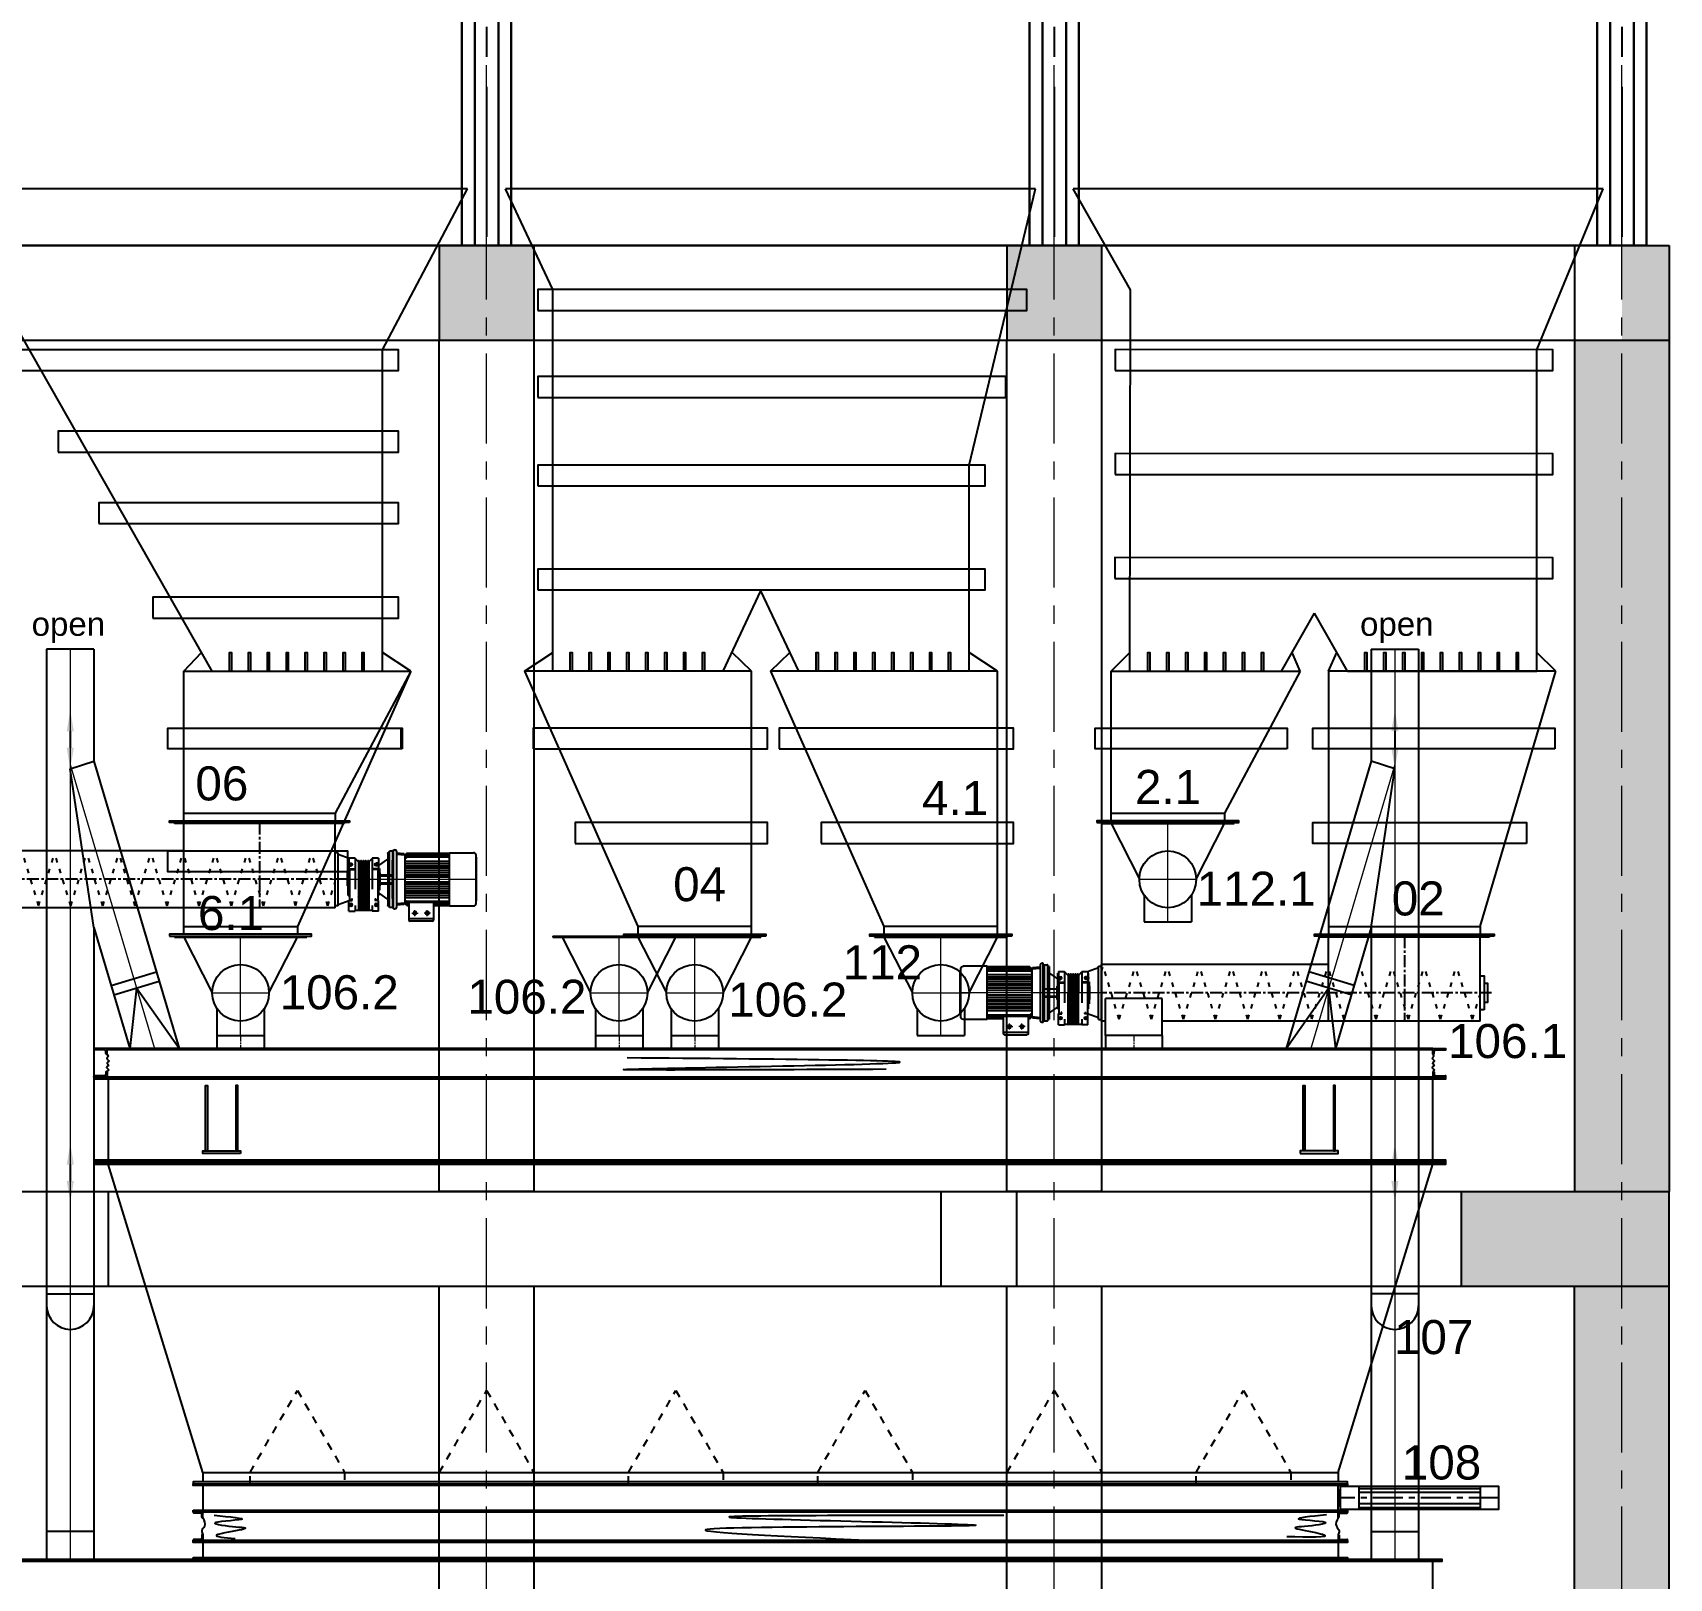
# Model space of a CAD drawing. Header units: millimetres. Extents: x 3220 to 226993, y 817 to 176024.
# Drawn here: x 102106 to 110754, y 138899 to 147069 of the extents above; entities that cross this region are included whole.
import ezdxf

# ---------------------------------------------------------------- set-up
doc = ezdxf.new("R2010")
doc.units = ezdxf.units.MM
for name, pattern in [('ACAD_ISO03W100', [30, 12, -18]), ('AXES', [50.8, 31.75, -6.35, 6.35, -6.35]), ('CACHE', [4, 2, -2]), ('CENTER', [10.16, 6.35, -1.27, 1.27, -1.27]), ('DASHED2', [9.525, 6.35, -3.175])]:
    doc.linetypes.add(name, pattern=pattern)
for name, color, linetype, lineweight in [('Axe', 1, 'AXES', 9), ('DESSIN', 7, 'Continuous', 25), ('RAHMEN025', 7, 'Continuous', 50)]:
    doc.layers.add(name, color=color, linetype=linetype, lineweight=lineweight)
for name, color, linetype in [('D3', 7, 'Continuous'), ('Repère', 76, 'Continuous'), ('TB', 7, 'Continuous')]:
    doc.layers.add(name, color=color, linetype=linetype)
doc.styles.add('ARIAL_BOLD', font='arial.ttf')
doc.styles.get("Standard").update_dxf_attribs({"font": 'arial.ttf'})

# ---------------------------------------------------------------- blocks, each defined once
blk = doc.blocks.new('cone bleu cone 52')
at = {"color": 5}
for p, q in [((-1200, 0), (-600, -1350)), ((0, -1350), (0, 0)), ((0, -1350), (-600, -1350)), ((-600, -1350), (-600, -1390)), ((0, -1390), (0, -1350))]:
    blk.add_line(p, q, dxfattribs=at)
for points in [[(-1154.2, -410), (84.4, -410), (84.4, -300), (-1154.2, -300)], [(-865.3, -1060), (84.3, -1060), (84.3, -950), (-865.3, -950)], [(75, -1400), (-675, -1400), (-675, -1390), (75, -1390)]]:
    blk.add_lwpolyline(points, close=True, dxfattribs=at)
blk = doc.blocks.new('cone 53 F')
at = {"color": 1}
for p, q in [((0, -100), (0, -150)), ((3000, -100), (3000, -150))]:
    blk.add_line(p, q, dxfattribs=at)
at = {"color": 4}
for p, q in [((2900, -100), (100, -100)), ((1550, -2650), (100, -100)), ((2450, -950), (2900, -100)), ((2450, -2650), (2450, -950)), ((1400, -2650), (1493.1, -2550)), ((2600, -2650), (2450, -2550)), ((1400, -3400), (1400, -2650)), ((1400, -2650), (2600, -2650)), ((2600, -2650), (2200, -3400)), ((1400, -3440), (1400, -3400)), ((1400, -3400), (2200, -3400)), ((2200, -3400), (2200, -3440))]:
    blk.add_line(p, q, dxfattribs=at)
for points in [[(491.3, -1060), (2534.4, -1060), (2534.4, -950), (491.3, -950)], [(736.6, -1491.4), (2534.4, -1491.4), (2534.4, -1381.4), (736.6, -1381.4)], [(951.2, -1868.8), (2534.4, -1868.8), (2534.4, -1758.8), (951.2, -1758.8)], [(1235.5, -2368.8), (2534.4, -2368.8), (2534.4, -2258.8), (1235.5, -2258.8)], [(1651.9, -2650), (1641.9, -2650), (1641.9, -2550), (1651.9, -2550)], [(1751.9, -2650), (1741.9, -2650), (1741.9, -2550), (1751.9, -2550)], [(1851.9, -2650), (1841.9, -2650), (1841.9, -2550), (1851.9, -2550)], [(1951.9, -2650), (1941.9, -2650), (1941.9, -2550), (1951.9, -2550)], [(2051.9, -2650), (2041.9, -2650), (2041.9, -2550), (2051.9, -2550)], [(2151.9, -2650), (2141.9, -2650), (2141.9, -2550), (2151.9, -2550)], [(2251.9, -2650), (2241.9, -2650), (2241.9, -2550), (2251.9, -2550)], [(2351.9, -2650), (2341.9, -2650), (2341.9, -2550), (2351.9, -2550)], [(2547.2, -3060), (1315.6, -3060), (1315.6, -2950), (2547.2, -2950)], [(2275, -3450), (1325, -3450), (1325, -3440), (2275, -3440)]]:
    blk.add_lwpolyline(points, close=True, dxfattribs=at)
at = {"color": 2, "xscale": -1}
blk.add_blockref('cone bleu cone 52', (1400, -2650), dxfattribs=at)
blk = doc.blocks.new('VIS  de dosage G')
at = {"color": 30}
for p, q in [((-429357.3, 204941), (-428657.3, 204941)), ((-429357.3, 204941), (-429357.3, 204936)), ((-429357.3, 204936), (-428657.3, 204936)), ((-429307.3, 204936), (-429157.3, 204641, 0)), ((-428857.3, 204641, 0), (-428707.3, 204936)), ((-428657.3, 204941), (-428657.3, 204936)), ((-429132.3, 204558.1, 0), (-429132.3, 204416)), ((-428882.3, 204558.1, 0), (-428882.3, 204416)), ((-429132.3, 204416), (-428882.3, 204416))]:
    blk.add_line(p, q, dxfattribs=at)
blk.add_circle((-429007.3, 204641, 0), 150, dxfattribs=at)
at = {"layer": 'Axe', "ltscale": 30}
for p, q in [((-429007.3, 204416), (-429007.3, 204941)), ((-429157.3, 204641, 0), (-428857.3, 204641, 0))]:
    blk.add_line(p, q, dxfattribs=at)
blk = doc.blocks.new('A$C1187285E')
at = {"layer": 'Axe'}
for p, q in [((-174.9, 114.3), (-153.5, 114.3)), ((-164.2, 124.2), (-164.2, 104.3)), ((-111.6, 114.3), (-133.1, 114.3)), ((-122.3, 124.2), (-122.3, 104.3))]:
    blk.add_line(p, q, dxfattribs=at)
at = {"layer": 'Axe', "ltscale": 30}
blk.add_line((163.6, 0), (-331, 0), dxfattribs=at)
at = {"layer": 'D3', "color": 5, "ltscale": 10}
for p, q in [((-185.2, 78.7), (-185.2, 137.8)), ((-185.2, 133.6), (-101.4, 133.6)), ((-181, 142), (-105.6, 142)), ((-101.4, 78.7), (-101.4, 137.8)), ((-329.3, 73.8), (-331, 72.1)), ((-331, 72.1), (-331, -72.1)), ((-329.3, 81.7), (-329.3, -81.7)), ((-239.6, 90.1), (-320.9, 90.1)), ((-239.6, 90.1), (-239.6, -90.1)), ((-185.2, 88.1), (-239.6, 88.1)), ((-185.2, 85.6), (-239.6, 85.6)), ((-185.2, 83.1), (-239.6, 83.1)), ((-239.6, 79.7), (-185.2, 79.7)), ((-239.6, 74.7), (-95.1, 74.7)), ((-88.8, 61.1), (-239.6, 61.1)), ((-185.2, 78.7), (-101.4, 78.7)), ((-95.1, 88.1), (-101.4, 88.1)), ((-95.1, 85.6), (-101.4, 85.6)), ((-95.1, 83.1), (-101.4, 83.1)), ((-101.4, 79.7), (-95.1, 79.7)), ((-95.1, 88.1), (-88.8, 81.5)), ((-95.1, 85.6), (-88.8, 80.7)), ((-95.1, 83.1), (-88.8, 79.9)), ((-95.1, 79.7), (-88.8, 74.8)), ((-95.1, 74.7), (-88.8, 69.8)), ((-88.8, 80.4), (-60, 83)), ((-88.8, -81.5), (-88.8, 80.4)), ((-86.3, 84.9), (-60, 87.2)), ((-86.3, 80.7), (-86.3, 84.9)), ((-60, -95), (-60, 95)), ((-50, 100), (-55, 100)), ((-50, 100), (-50, -100)), ((-46.5, 65), (-50, 65)), ((-46.5, 65), (-46.5, -65)), ((-88.8, 53.5), (-239.6, 53.5)), ((-88.8, 46), (-239.6, 46)), ((-88.8, 38.4), (-239.6, 38.4)), ((-88.8, 30.8), (-239.6, 30.8)), ((-88.8, 23.2), (-239.6, 23.2)), ((-88.8, 15.7), (-239.6, 15.7)), ((-88.8, 8.1), (-239.6, 8.1)), ((0, 12), (-46.5, 12)), ((-5, 15), (-45, 15)), ((-45, 15), (-45, 12)), ((-5, 12), (-5, 15)), ((0, -12), (0, 12)), ((-88.8, -8.1), (-239.6, -8.1)), ((-88.8, -15.7), (-239.6, -15.7)), ((-88.8, -23.2), (-239.6, -23.2)), ((-88.8, -30.8), (-239.6, -30.8)), ((-88.8, -38.4), (-239.6, -38.4)), ((-88.8, -46), (-239.6, -46)), ((-88.8, -53.5), (-239.6, -53.5)), ((0, -12), (-46.5, -12)), ((-329.3, -73.8), (-331, -72.1)), ((-239.6, -90.1), (-320.9, -90.1)), ((-88.8, -61.1), (-239.6, -61.1)), ((-239.6, -74.7), (-95.1, -74.7)), ((-101.4, -79.7), (-239.6, -79.7)), ((-95.1, -83.1), (-239.6, -83.1)), ((-95.1, -85.6), (-239.6, -85.6)), ((-95.1, -88.1), (-239.6, -88.1)), ((-101.4, -79.7), (-95.1, -79.7)), ((-95.1, -74.7), (-88.8, -69.8)), ((-95.1, -79.7), (-88.8, -74.8)), ((-95.1, -83.1), (-88.8, -79.9)), ((-95.1, -85.6), (-88.8, -80.7)), ((-95.1, -88.1), (-88.8, -81.5)), ((-88.8, -81.5), (-60, -84)), ((-86.3, -85.9), (-86.3, -81.7)), ((-86.3, -85.9), (-60, -88.2)), ((-50, -100), (-55, -100)), ((-46.5, -65), (-50, -65))]:
    blk.add_line(p, q, dxfattribs=at)
for centre in [(-164.2, 114.3), (-122.3, 114.3)]:
    blk.add_circle(centre, 5.28, dxfattribs=at)
for centre, radius, start, end in [((-181, 137.8), 4.19, 90, 180), ((-164.2, 114.3), 5.72, 90, 0), ((-122.3, 114.3), 5.72, 180, 90), ((-105.6, 137.8), 4.19, 0, 90), ((-320.9, 81.7), 8.38, 90, 180), ((-55, 95), 5, 90, 180), ((-320.9, -81.7), 8.38, 180, 270), ((-55, -95), 5, 180, 270)]:
    blk.add_arc(centre, radius, start, end, dxfattribs=at)
blk = doc.blocks.new('reducteur')
at = {"layer": 'Axe', "linetype": 'CENTER', "ltscale": 40}
for p, q in [((92.2, 134.4), (75, 134.4)), ((83.6, 125.8), (83.6, 143)), ((207.8, 134.4), (225, 134.4)), ((216.4, 125.8), (216.4, 143)), ((64, -78.1), (92.2, -78.1)), ((83.6, -69.5), (83.6, -86.7)), ((235.9, -78.1), (207.8, -78.1)), ((216.4, -69.5), (216.4, -86.7))]:
    blk.add_line(p, q, dxfattribs=at)
at = {"layer": 'D3', "color": 252, "linetype": 'ByBlock'}
for p, q in [((15.6, 140.6), (0, 140.6)), ((0, 140.6), (0, -140.6)), ((15.6, 140.6), (15.6, -140.6)), ((15.6, 132.8), (74.2, 111.5)), ((71.9, 168.8), (104.7, 168.8)), ((71.9, 168.8), (71.9, 111.7)), ((71.9, 111.7), (75, 108.6)), ((71.9, 111.7), (89.7, 111.7)), ((75, -52.3), (75, 108.6)), ((75, 108.6), (88.9, 108.6)), ((104.7, 138.4), (104.7, 168.8)), ((195.3, 165.6), (104.7, 165.6)), ((123.2, 68.7), (123.2, 163.3)), ((123.2, -2.6), (123.2, 91.9)), ((127.9, 68.7), (127.9, 163.3)), ((127.9, -2.6), (127.9, 91.9)), ((135.7, 68.7), (135.7, 163.3)), ((135.7, -2.6), (135.7, 91.9)), ((140.4, 68.7), (140.4, 163.3)), ((140.4, -2.6), (140.4, 91.9)), ((148.2, 68.7), (148.2, 163.3)), ((148.2, -2.6), (148.2, 91.9)), ((152.9, 68.7), (152.9, 163.3)), ((152.9, -2.6), (152.9, 91.9)), ((160.7, 68.7), (160.7, 163.3)), ((160.7, -2.6), (160.7, 91.9)), ((165.4, 68.7), (165.4, 163.3)), ((165.4, -2.6), (165.4, 91.9)), ((173.2, 68.7), (173.2, 163.3)), ((173.2, -2.6), (173.2, 91.9)), ((177.9, 68.7), (177.9, 163.3)), ((177.9, -2.6), (177.9, 91.9)), ((195.3, 138.4), (195.3, 168.8)), ((228.1, 168.8), (195.3, 168.8)), ((228.1, 111.7), (210.3, 111.7)), ((225, 108.6), (211.1, 108.6)), ((228.1, 111.7), (225, 108.6)), ((225, -52.3), (225, 108.6)), ((228.1, 168.8), (228.1, 111.7)), ((64, -35.2), (64, 35.2)), ((64, 35.2), (66.4, 35.2)), ((66.4, 57.8), (68.7, 57.8)), ((66.4, -57.8), (66.4, 57.8)), ((68.7, 85.2), (68.7, -103.1)), ((68.7, 85.2), (75, 85.2)), ((104.7, -112.5), (104.7, 52.3)), ((195.3, -112.5), (195.3, 52.3)), ((231.2, 85.2), (225, 85.2)), ((231.2, 85.2), (231.2, -103.1)), ((233.6, 57.8), (231.2, 57.8)), ((233.6, -57.8), (233.6, 57.8)), ((235.9, 35.2), (233.6, 35.2)), ((235.9, -35.2), (235.9, 35.2)), ((64, -35.2), (66.4, -35.2)), ((66.4, -57.8), (68.7, -57.8)), ((71.9, -55.5), (75, -52.3)), ((71.9, -55.5), (104.7, -55.5)), ((71.9, -71.1), (71.9, -55.5)), ((71.9, -71.1), (83.6, -71.1)), ((71.9, -85.2), (83.6, -85.2)), ((71.9, -112.5), (71.9, -85.2)), ((75, -52.3), (104.7, -52.3)), ((122.6, -96.9), (122.6, -2.3)), ((127.3, -96.9), (127.3, -2.3)), ((127.3, -76.6), (135.1, -76.6)), ((135.1, -96.9), (135.1, -2.3)), ((139.8, -96.9), (139.8, -2.3)), ((139.8, -76.6), (147.6, -76.6)), ((147.6, -96.9), (147.6, -2.3)), ((152.3, -96.9), (152.3, -2.3)), ((160.1, -76.6), (152.3, -76.6)), ((160.1, -96.9), (160.1, -2.3)), ((164.8, -96.9), (164.8, -2.3)), ((172.6, -76.6), (164.8, -76.6)), ((172.6, -96.9), (172.6, -2.3)), ((177.3, -96.9), (177.3, -2.3)), ((225, -52.3), (195.3, -52.3)), ((228.1, -55.5), (195.3, -55.5)), ((228.1, -71.1), (216.4, -71.1)), ((228.1, -85.2), (216.4, -85.2)), ((228.1, -55.5), (225, -52.3)), ((228.1, -71.1), (228.1, -55.5)), ((228.1, -112.5), (228.1, -85.2)), ((233.6, -57.8), (231.2, -57.8)), ((235.9, -35.2), (233.6, -35.2)), ((15.6, -140.6), (0, -140.6)), ((15.6, -132.8), (74.2, -111.5)), ((68.7, -103.1), (71.9, -103.1)), ((104.7, -112.5), (71.9, -112.5)), ((122.6, -92.2), (104.7, -110.2)), ((177.3, -92.2), (195.3, -110.2)), ((228.1, -112.5), (195.3, -112.5)), ((231.2, -103.1), (228.1, -103.1))]:
    blk.add_line(p, q, dxfattribs=at)
for centre in [(83.6, 134.4), (216.4, 134.4)]:
    blk.add_circle(centre, 7.03, dxfattribs=at)
for centre, radius, start, end in [((85.3, 106.2), 3.12, 273.39581, 350.42294), ((150, 95.3), 62.5, 164.78154, 170.42294), ((125.6, 163.3), 2.34, 0, 180), ((125.6, 91.9), 2.34, 0, 180), ((138.1, 163.3), 2.34, 0, 180), ((138.1, 91.9), 2.34, 0, 180), ((150.6, 163.3), 2.34, 0, 180), ((150.6, 91.9), 2.34, 0, 180), ((163.1, 163.3), 2.34, 0, 180), ((163.1, 91.9), 2.34, 0, 180), ((175.6, 163.3), 2.34, 0, 180), ((175.6, 91.9), 2.34, 0, 180), ((150, 95.3), 62.5, 9.57706, 15.21846), ((214.7, 106.2), 3.12, 189.57706, 266.60419), ((125, -2.3), 2.34, 0, 180), ((137.5, -2.3), 2.34, 0, 180), ((150, -2.3), 2.34, 0, 180), ((162.5, -2.3), 2.34, 0, 180), ((175, -2.3), 2.34, 0, 180), ((83.6, -78.1), 7.03, 270, 90), ((216.4, -78.1), 7.03, 90, 270), ((125, -96.9), 2.34, 180, 0), ((137.5, -96.9), 2.34, 180, 0), ((150, -96.9), 2.34, 180, 0), ((162.5, -96.9), 2.34, 180, 0), ((175, -96.9), 2.34, 180, 0)]:
    blk.add_arc(centre, radius, start, end, dxfattribs=at)
at = {"layer": 'TB', "color": 252, "linetype": 'Continuous', "lineweight": 25, "ltscale": 2}
for p, q in [((231.2, 73.4), (277.6, 105.9)), ((277.6, -139.1), (277.6, 139.1)), ((285.4, 140.6), (279.2, 140.6)), ((285.4, -146.9), (285.4, 146.9)), ((302.6, 148.4), (287, 148.4)), ((302.6, -148.4), (302.6, 148.4)), ((231.2, -73.4), (277.6, -105.9)), ((285.4, -140.6), (279.2, -140.6)), ((302.6, -148.4), (287, -148.4))]:
    blk.add_line(p, q, dxfattribs=at)
at = {"layer": 'TB', "color": 252, "linetype": 'DASHED2', "lineweight": 25, "ltscale": 30}
for p, q in [((302.6, 21.9), (230.7, 21.9)), ((302.6, -21.9), (230.7, -21.9))]:
    blk.add_line(p, q, dxfattribs=at)
at = {"layer": 'TB', "color": 252, "linetype": 'Continuous', "lineweight": 25, "ltscale": 2}
for centre, start, end in [((279.2, 139.1), 90, 180), ((287, 146.9), 90, 180), ((279.2, -139.1), 180, 270), ((287, -146.9), 180, 270)]:
    blk.add_arc(centre, 1.56, start, end, dxfattribs=at)
blk = doc.blocks.new('vis 3')
at = {"color": 6}
for p, q in [((-425, -5), (-425, 0)), ((-425, 0), (475, 0)), ((-425, -5), (475, -5)), ((-375, -450, 0), (-375, -5, 0)), ((425, -450, 0), (425, -5, 0)), ((475, -5), (475, 0)), ((425, -150, 0), (3225, -150)), ((3225, -450), (3225, -150)), ((2905, -525, 0), (2905, -330)), ((2905, -450), (2905, -330)), ((2905, -330), (3205, -330, 0)), ((3205, -525), (3205, -330, 0)), ((-375, -450, 0), (2905, -450)), ((3205, -450, 0), (3225, -450)), ((2905, -525, 0), (3205, -525))]:
    blk.add_line(p, q, dxfattribs=at)
at = {"color": 1, "linetype": 'CENTER', "ltscale": 10}
for p, q in [((25, 0), (25, -450)), ((-435.2, -300, 0), (3225, -300))]:
    blk.add_line(p, q, dxfattribs=at)
at = {"color": 3, "linetype": 'ACAD_ISO03W100', "ltscale": 2}
for p, q in [((-335.8, -440, 0), (-250.9, -160)), ((-166, -440, 0), (-250.9, -160)), ((-166, -440, 0), (-81.1, -160)), ((3.7, -440, 0), (-81.1, -160)), ((3.7, -440, 0), (88.6, -160)), ((173.5, -440, 0), (88.6, -160)), ((173.5, -440, 0), (258.4, -160)), ((343.3, -440, 0), (258.4, -160)), ((343.3, -440, 0), (428.2, -160)), ((513, -440, 0), (428.2, -160)), ((513, -440, 0), (597.9, -160)), ((682.8, -440, 0), (597.9, -160)), ((682.8, -440, 0), (767.7, -160)), ((852.6, -440, 0), (767.7, -160)), ((852.6, -440, 0), (937.5, -160)), ((1022.3, -440, 0), (937.5, -160)), ((1022.3, -440, 0), (1107.2, -160)), ((1192.1, -440, 0), (1107.2, -160)), ((1192.1, -440, 0), (1277, -160)), ((1361.9, -440, 0), (1277, -160)), ((1361.9, -440, 0), (1446.8, -160)), ((1531.6, -440, 0), (1446.8, -160)), ((1531.6, -440, 0), (1616.5, -160)), ((1701.4, -440, 0), (1616.5, -160)), ((1701.4, -440, 0), (1786.3, -160)), ((1871.2, -440, 0), (1786.3, -160)), ((1871.2, -440, 0), (1956.1, -160)), ((2040.9, -440, 0), (1956.1, -160)), ((2040.9, -440, 0), (2125.8, -160)), ((2210.7, -440, 0), (2125.8, -160)), ((2210.7, -440, 0), (2295.6, -160)), ((2380.5, -440, 0), (2295.6, -160)), ((2380.5, -440, 0), (2465.4, -160)), ((2550.2, -440, 0), (2465.4, -160)), ((2550.2, -440, 0), (2635.1, -160)), ((2720, -440, 0), (2635.1, -160)), ((2720, -440, 0), (2804.9, -160)), ((2889.8, -440, 0), (2804.9, -160)), ((2889.8, -440, 0), (2974.7, -160)), ((3059.5, -440, 0), (2974.7, -160)), ((3059.5, -440, 0), (3144.4, -160)), ((3225, -425.8, 0), (3144.4, -160)), ((-335.8, -440, 0), (-375, -310.7, 0))]:
    blk.add_line(p, q, dxfattribs=at)
at = {"color": 6, "elevation": 0}
for points in [[(3246.2, -390), (3225, -390), (3225, -210), (3246.2, -210)], [(3246.2, -250), (3246.2, -350), (3266.2, -350), (3266.2, -250)]]:
    blk.add_lwpolyline(points, close=True, dxfattribs=at)
at = {"extrusion": (0, 0, -1), "xscale": -1, "zscale": -1, "rotation": 180}
blk.add_blockref('reducteur', (375, -300, 0), dxfattribs=at)
at = {"layer": 'RAHMEN025', "color": 7, "ltscale": 10, "xscale": -1.5625, "yscale": 1.5625, "zscale": 1.5625, "rotation": 180}
blk.add_blockref('A$C1187285E', (-604.9, -300, 0), dxfattribs=at)
blk = doc.blocks.new('cone 53 bleu')
at = {"color": 5}
for p, q in [((0, -1350), (0, 0)), ((0, 0), (1200, 0)), ((1200, 0), (600, -1350)), ((0, -1390), (0, -1350)), ((0, -1350), (600, -1350)), ((600, -1350), (600, -1390))]:
    blk.add_line(p, q, dxfattribs=at)
for points in [[(1154.2, -410), (-84.4, -410), (-84.4, -300), (1154.2, -300)], [(932, -910), (-84.4, -910), (-84.4, -800), (932, -800)], [(-75, -1400), (675, -1400), (675, -1390), (-75, -1390)]]:
    blk.add_lwpolyline(points, close=True, dxfattribs=at)
blk = doc.blocks.new('cone 54 F')
at = {"color": 1}
for p, q in [((-3000, -100), (-3000, -150)), ((0, -100), (0, -150))]:
    blk.add_line(p, q, dxfattribs=at)
at = {"color": 4}
for p, q in [((-2650, -632.3), (-2900, -100)), ((-100, -100), (-2900, -100)), ((-450, -1560), (-100, -100)), ((-2650, -2650), (-2650, -632.3)), ((-450, -2650), (-450, -1560)), ((-1750, -2650), (-1550, -2224.2)), ((-1350, -2650), (-1550, -2224.2)), ((-2800, -2650), (-2650, -2550)), ((-1600, -2650), (-1703, -2550)), ((-1600, -2650), (-2800, -2650)), ((-2800, -2650), (-2200, -4000)), ((-1600, -4000), (-1600, -2650)), ((-1600, -4000), (-2200, -4000)), ((-2200, -4000), (-2200, -4040)), ((-1600, -4040), (-1600, -4000))]:
    blk.add_line(p, q, dxfattribs=at)
at = {"color": 5}
for p, q in [((-1500, -2650), (-1397, -2550)), ((-300, -2650), (-450, -2550))]:
    blk.add_line(p, q, dxfattribs=at)
at = {"color": 4}
for points in [[(-2730, -742.3), (-145.3, -742.3), (-145.3, -632.3), (-2730, -632.3)], [(-2730, -1202.3), (-255.6, -1202.3), (-255.6, -1092.3), (-2730, -1092.3)], [(-2730, -1670), (-365.6, -1670), (-365.6, -1560), (-2730, -1560)], [(-2730, -2220), (-365.6, -2220), (-365.6, -2110), (-2730, -2110)], [(-2548.1, -2650), (-2558.1, -2650), (-2558.1, -2550), (-2548.1, -2550)], [(-2448.1, -2650), (-2458.1, -2650), (-2458.1, -2550), (-2448.1, -2550)], [(-2348.1, -2650), (-2358.1, -2650), (-2358.1, -2550), (-2348.1, -2550)], [(-2248.1, -2650), (-2258.1, -2650), (-2258.1, -2550), (-2248.1, -2550)], [(-2148.1, -2650), (-2158.1, -2650), (-2158.1, -2550), (-2148.1, -2550)], [(-2048.1, -2650), (-2058.1, -2650), (-2058.1, -2550), (-2048.1, -2550)], [(-1948.1, -2650), (-1958.1, -2650), (-1958.1, -2550), (-1948.1, -2550)], [(-1848.1, -2650), (-1858.1, -2650), (-1858.1, -2550), (-1848.1, -2550)], [(-2754.2, -3060), (-1515.6, -3060), (-1515.6, -2950), (-2754.2, -2950)], [(-2532, -3560), (-1515.6, -3560), (-1515.6, -3450), (-2532, -3450)], [(-1525, -4050), (-2275, -4050), (-2275, -4040), (-1525, -4040)]]:
    blk.add_lwpolyline(points, close=True, dxfattribs=at)
at = {"color": 5}
for points in [[(-1248.1, -2650), (-1258.1, -2650), (-1258.1, -2550), (-1248.1, -2550)], [(-1148.1, -2650), (-1158.1, -2650), (-1158.1, -2550), (-1148.1, -2550)], [(-1048.1, -2650), (-1058.1, -2650), (-1058.1, -2550), (-1048.1, -2550)], [(-948.1, -2650), (-958.1, -2650), (-958.1, -2550), (-948.1, -2550)], [(-848.1, -2650), (-858.1, -2650), (-858.1, -2550), (-848.1, -2550)], [(-748.1, -2650), (-758.1, -2650), (-758.1, -2550), (-748.1, -2550)], [(-648.1, -2650), (-658.1, -2650), (-658.1, -2550), (-648.1, -2550)], [(-548.1, -2650), (-558.1, -2650), (-558.1, -2550), (-548.1, -2550)]]:
    blk.add_lwpolyline(points, close=True, dxfattribs=at)
at = {"color": 2, "xscale": -1}
blk.add_blockref('cone 53 bleu', (-300, -2650), dxfattribs=at)
blk = doc.blocks.new('Vis 4')
at = {"color": 0}
for p, q in [((-50, 0, 0), (-50, 5, 0)), ((-50, 5, 0), (850, 5, 0)), ((-50, 0, 0), (850, 0, 0)), ((0, -445), (0, 0)), ((850, 0, 0), (850, 5, 0)), ((800, -445, 0), (800, 0, 0)), ((800, -145, 0), (2000, -145)), ((2000, -445), (2000, -145)), ((1980, -520), (1980, -325, 0)), ((0, -445), (1680, -445)), ((1980, -445, 0), (2000, -445)), ((1680, -520, 0), (1980, -520))]:
    blk.add_line(p, q, dxfattribs=at)
at = {"color": 1, "linetype": 'CENTER', "ltscale": 10}
for p, q in [((400, 5, 0), (400, -445, 0)), ((-60.2, -295, 0), (2000, -295))]:
    blk.add_line(p, q, dxfattribs=at)
at = {"color": 3, "linetype": 'ACAD_ISO03W100', "ltscale": 2}
for p, q in [((39.2, -435, 0), (124.1, -155, 0)), ((209, -435, 0), (124.1, -155, 0)), ((209, -435, 0), (293.9, -155, 0)), ((378.7, -435, 0), (293.9, -155, 0)), ((378.7, -435, 0), (463.6, -155, 0)), ((548.5, -435, 0), (463.6, -155, 0)), ((548.5, -435, 0), (633.4, -155, 0)), ((718.3, -435, 0), (633.4, -155, 0)), ((718.3, -435, 0), (803.2, -155, 0)), ((888, -435, 0), (803.2, -155, 0)), ((888, -435, 0), (972.9, -155, 0)), ((1057.8, -435, 0), (972.9, -155, 0)), ((1057.8, -435, 0), (1142.7, -155, 0)), ((1227.6, -435, 0), (1142.7, -155, 0)), ((1227.6, -435, 0), (1312.5, -155, 0)), ((1397.3, -435, 0), (1312.5, -155, 0)), ((1397.3, -435, 0), (1482.2, -155, 0)), ((1567.1, -435, 0), (1482.2, -155, 0)), ((1567.1, -435, 0), (1652, -155, 0)), ((1736.9, -435, 0), (1652, -155, 0)), ((1736.9, -435, 0), (1821.8, -155, 0)), ((1906.6, -435, 0), (1821.8, -155, 0)), ((1906.6, -435, 0), (1991.5, -155, 0)), ((2000, -183, 0), (1991.5, -155, 0)), ((39.2, -435, 0), (0, -305.7, 0))]:
    blk.add_line(p, q, dxfattribs=at)
for p, q in [((1680, -520, 0), (1680, -325)), ((1680, -445), (1680, -325)), ((1680, -325), (1980, -325, 0))]:
    blk.add_line(p, q)
at = {"color": 0}
for points in [[(-21.2, -245), (-21.2, -345), (-41.2, -345), (-41.2, -245)], [(-21.2, -385), (0, -385), (0, -205), (-21.2, -205)]]:
    blk.add_lwpolyline(points, close=True, dxfattribs=at)
at = {"extrusion": (0, 0, -1), "zscale": -1, "rotation": 180}
blk.add_blockref('reducteur', (-2000, -295, 0), dxfattribs=at)
at = {"layer": 'RAHMEN025', "color": 7, "ltscale": 10, "xscale": 1.5625, "yscale": 1.5625, "zscale": 1.5625, "rotation": 180}
blk.add_blockref('A$C1187285E', (2229.9, -295, 0), dxfattribs=at)
blk = doc.blocks.new('vis 2 L')
at = {"color": 1}
for p, q in [((-350, 0), (350, 0)), ((-350, 0), (-350, -5)), ((350, 0), (350, -5)), ((-350, -5), (350, -5)), ((-300, -5), (-150, -300, 0)), ((150, -300, 0), (300, -5)), ((-125, -382.9, 0), (-125, -525)), ((125, -382.9, 0), (125, -525)), ((-125, -525), (125, -525))]:
    blk.add_line(p, q, dxfattribs=at)
blk.add_circle((0, -300, 0), 150, dxfattribs=at)
at = {"layer": 'Axe', "ltscale": 30}
for p, q in [((0, -525), (0, 0)), ((-150, -300, 0), (150, -300, 0))]:
    blk.add_line(p, q, dxfattribs=at)
blk = doc.blocks.new('Bascule')
for p, q in [((-70, -10), (-7070, -10)), ((-7070, -10), (-7070, -440)), ((-70, -440), (-70, -10)), ((-7070, -450), (-70, -450)), ((-6570, -2090), (-7070, -460)), ((-570, -2090), (-70, -460)), ((-6570, -2090), (-570, -2090)), ((-6570, -2090), (-6570, -2140)), ((-570, -2090), (-570, -2140))]:
    blk.add_line(p, q)
for points in [[(-7140, -10), (0, -10), (0, 0), (-7140, 0)], [(-6545, -390), (-6555, -390), (-6555, -45), (-6545, -45)], [(-6395, -390), (-6385, -390), (-6385, -45), (-6395, -45)], [(-745, -390), (-755, -390), (-755, -45), (-745, -45)], [(-595, -390), (-585, -390), (-585, -45), (-595, -45)], [(-6370, -405), (-6570, -405), (-6570, -390), (-6370, -390)], [(-770, -405), (-570, -405), (-570, -390), (-770, -390)], [(-7140, -450), (0, -450), (0, -440), (-7140, -440)], [(-7140, -460), (0, -460), (0, -450), (-7140, -450)], [(-6620, -2150), (-520, -2150), (-520, -2140), (-6620, -2140)]]:
    blk.add_lwpolyline(points, close=True)
at = {"color": 3, "linetype": 'CACHE', "ltscale": 20}
for points in [[(-6320, -2150), (-6320, -2090), (-6070, -1657), (-5820, -2090), (-5820, -2150)], [(-5320, -2150), (-5320, -2090), (-5070, -1657), (-4820, -2090), (-4820, -2150)], [(-4320, -2150), (-4320, -2090), (-4070, -1657), (-3820, -2090), (-3820, -2150)], [(-3320, -2150), (-3320, -2090), (-3070, -1657), (-2820, -2090), (-2820, -2150)], [(-2320, -2150), (-2320, -2090), (-2070, -1657), (-1820, -2090), (-1820, -2150)], [(-1320, -2150), (-1320, -2090), (-1070, -1657), (-820, -2090), (-820, -2150)]]:
    blk.add_lwpolyline(points, dxfattribs=at)
blk = doc.blocks.new('107.01')
at = {"color": 5, "linetype": 'Continuous'}
for p, q in [((-3505, -150.1), (-3575, -150.1)), ((-3575, -150.1), (-3575, -153.6)), ((-3519, -157.1), (-3571.5, -157.1)), ((-3512, -176.6), (-3512, -164.1)), ((-3505, -180.1), (-3505, -150.1)), ((3500, -150.1), (3570, -150.1)), ((3500, -180.1), (3500, -150.1)), ((3507, -176.6), (3507, -164.1)), ((3514, -157.1), (3566.5, -157.1)), ((3570, -150.1), (3570, -153.6)), ((-3508.5, -180.1), (-3505, -180.1)), ((3503.5, -180.1), (3500, -180.1)), ((-3575, -300.1), (-3575, -296.6)), ((-3505, -300.1), (-3575, -300.1)), ((-3519, -293.1), (-3571.5, -293.1)), ((-3512, -273.6), (-3512, -286.1)), ((-3508.5, -270.1), (-3505, -270.1)), ((-3505, -270.1), (-3505, -300.1)), ((3503.5, -270.1), (3500, -270.1)), ((3500, -270.1), (3500, -300.1)), ((3500, -300.1), (3570, -300.1)), ((3507, -273.6), (3507, -286.1)), ((3514, -293.1), (3566.5, -293.1)), ((3570, -300.1), (3570, -296.6))]:
    blk.add_line(p, q, dxfattribs=at)
at = {"color": 5}
blk.add_line((3500, -300.1), (-3505, -300.1), dxfattribs=at)
blk.add_lwpolyline([(-3505, -150.1), (-3505, -155.1), (3500, -155.1), (3500, -150.1)], close=True, dxfattribs=at)
at = {"color": 5, "linetype": 'Continuous'}
for centre, radius, start, end in [((-3571.5, -153.6), 3.5, 180, 270), ((-3519, -164.1), 7, 0, 90), ((3514, -164.1), 7, 90, 180), ((3566.5, -153.6), 3.5, 270, 0), ((-3508.5, -176.6), 3.5, 180, 270), ((3503.5, -176.6), 3.5, 270, 0), ((-3571.5, -296.6), 3.5, 90, 180), ((-3519, -286.1), 7, 270, 0), ((-3508.5, -273.6), 3.5, 90, 180), ((3503.5, -273.6), 3.5, 0, 90), ((3514, -286.1), 7, 180, 270), ((3566.5, -296.6), 3.5, 0, 90)]:
    blk.add_arc(centre, radius, start, end, dxfattribs=at)
at = {"color": 5}
for points in [[(-3505, -180.1), (-3500.3, -187.8), (-3507.1, -202.6), (-3497, -216.1), (-3505.9, -228.1), (-3497.6, -237.8), (-3508.5, -249.7), (-3497.8, -260.6), (-3505, -270.1)], [(612.2, -259.4), (-760.2, -259.4), (662.3, -224.8), (-756.9, -199)], [(3500, -180.1), (3504.7, -187.8), (3497.9, -202.6), (3508, -216.1), (3499.1, -228.1), (3507.4, -237.8), (3496.5, -249.7), (3507.2, -260.6), (3500, -270.1)]]:
    blk.add_spline(points, degree=3, dxfattribs=at)
blk = doc.blocks.new('108')
at = {"color": 5}
for p, q in [((-3250, -15), (-3250, -135)), ((-2610, -25), (-3250, -25)), ((-2610, -45), (-3250, -45)), ((-2610, -15), (-2610, -135)), ((-2610, -105), (-3250, -105)), ((-2610, -125), (-3250, -125))]:
    blk.add_line(p, q, dxfattribs=at)
at = {"color": 6}
for p, q in [((-2500, -140), (-2500, -10)), ((3500, -10), (3500, -140))]:
    blk.add_line(p, q, dxfattribs=at)
for points in [[(3550, 0), (-2550, 0), (-2550, -10), (3550, -10)], [(3550, -140), (-2550, -140), (-2550, -150), (3550, -150)]]:
    blk.add_lwpolyline(points, close=True, dxfattribs=at)
at = {"color": 5}
for points in [[(-2510, -135), (-3350, -135), (-3350, -15), (-2510, -15)], [(-2500, -115), (-2510, -115), (-2510, -35), (-2500, -35)]]:
    blk.add_lwpolyline(points, close=True, dxfattribs=at)
at = {"layer": 'Axe', "lineweight": -3, "ltscale": 5}
blk.add_line((-3350, -75), (-2500, -75), dxfattribs=at)
blk = doc.blocks.new('108.1')
at = {"color": 5, "linetype": 'Continuous'}
for p, q in [((-3505, 0), (-3555, 0)), ((-3555, 0), (-3555, -2.5)), ((-3505, -30), (-3505, 0)), ((2495, 0), (2545, 0)), ((2495, -30), (2495, 0)), ((-3515, -5), (-3552.5, -5)), ((-3510, -27.5), (-3510, -10)), ((-3507.5, -30), (-3505, -30)), ((2497.5, -30), (2495, -30)), ((2500, -27.5), (2500, -10)), ((2505, -5), (2542.5, -5)), ((2545, 0), (2545, -2.5)), ((-3555, -150), (-3555, -147.5)), ((-3505, -150), (-3555, -150)), ((-3515, -145), (-3552.5, -145)), ((-3510, -122.5), (-3510, -140)), ((-3507.5, -120), (-3505, -120)), ((-3505, -120), (-3505, -150)), ((2497.5, -120), (2495, -120)), ((2495, -120), (2495, -150)), ((2495, -150), (2545, -150)), ((2500, -122.5), (2500, -140)), ((2505, -145), (2542.5, -145)), ((2545, -150), (2545, -147.5))]:
    blk.add_line(p, q, dxfattribs=at)
at = {"color": 5}
blk.add_line((2495, -150), (-3505, -150), dxfattribs=at)
blk.add_lwpolyline([(2495, -5), (2495, -5), (2495, 0), (-3505, 0), (-3505, -5)], dxfattribs=at)
at = {"color": 5, "linetype": 'Continuous'}
for centre, radius, start, end in [((-3552.5, -2.5), 2.5, 180, 270), ((-3515, -10), 5, 0, 90), ((-3507.5, -27.5), 2.5, 180, 270), ((2497.5, -27.5), 2.5, 270, 0), ((2505, -10), 5, 90, 180), ((2542.5, -2.5), 2.5, 270, 0), ((-3552.5, -147.5), 2.5, 90, 180), ((-3515, -140), 5, 270, 0), ((-3507.5, -122.5), 2.5, 90, 180), ((2497.5, -122.5), 2.5, 0, 90), ((2505, -140), 5, 180, 270), ((2542.5, -147.5), 2.5, 0, 90)]:
    blk.add_arc(centre, radius, start, end, dxfattribs=at)
at = {"color": 5}
for points in [[(-3505, -30), (-3497.3, -45.7), (-3484.8, -70.9), (-3515.9, -96), (-3507, -112.6), (-3505, -120)], [(2495, -30), (2487.3, -45.7), (2474.8, -70.9), (2505.9, -96), (2497, -112.6), (2495, -120)]]:
    blk.add_open_spline(points, degree=3, knots=[0, 0, 0, 0, 45.731142, 73.32778, 95.360939, 95.360939, 95.360939, 95.360939], dxfattribs=at)
for points in [[(-3445.2, -16.5), (-3301.8, -39.5), (-3440.4, -59), (-3386.3, -71.5), (-3278.9, -85.4), (-3388.2, -110.4), (-3431.9, -122.2), (-3334.4, -139.6)], [(727.8, -18.1), (-681.8, -30), (580.9, -69.7), (-848.6, -93.5), (5.1, -149.1)], [(2433.7, -14.6), (2290.2, -37.5), (2428.8, -57.1), (2374.7, -69.6), (2267.3, -83.5), (2376.7, -108.5), (2420.3, -120.2), (2223.3, -130.8)]]:
    blk.add_spline(points, degree=3, dxfattribs=at)
blk = doc.blocks.new('109')
at = {"color": 7}
for p, q in [((-6550, 60), (-6550, -20)), ((-550, 60), (-550, -20))]:
    blk.add_line(p, q, dxfattribs=at)
for p, q in [((-50, -40), (-12150, -40)), ((-50, -430), (-50, -40))]:
    blk.add_line(p, q)
for points in [[(-6600, 70), (-500, 70), (-500, 60), (-6600, 60)], [(-6600, -20), (-500, -20), (-500, -30), (-6600, -30)]]:
    blk.add_lwpolyline(points, close=True, dxfattribs=at)
blk.add_lwpolyline([(-12200, -40), (0, -40), (0, -30), (-12200, -30)], close=True)
blk = doc.blocks.new('106.4')
at = {"color": 173}
for p, q in [((-125, 0), (-125, -4811.7)), ((125, 0), (-125, 0)), ((125, 0), (125, -591.9)), ((0, -433.6), (0, -520.9)), ((0, -633.4), (125, -591.9)), ((125, -591.9), (575.3, -2111.4)), ((125, -1471.8), (0, -633.4)), ((125, -1471.8), (314.5, -2111.4)), ((125, -1471.8), (125, -4811.7)), ((350, -1791.2), (314.5, -2111.4)), ((575.3, -2111.4), (350, -1791.2)), ((314.5, -2111.4), (575.3, -2111.4)), ((0, -2724.8), (0, -2812.1)), ((-125, -3408.2), (125, -3408.2)), ((125, -4664.6), (-125, -4664.6)), ((125, -4811.7), (-125, -4811.7))]:
    blk.add_line(p, q, dxfattribs=at)
at = {"color": 173, "elevation": 0}
for points in [[(215.6, -1777.4), (455.3, -1706.4)], [(230.2, -1826.7), (469.9, -1755.7)]]:
    blk.add_lwpolyline(points, dxfattribs=at)
at = {"color": 173}
blk.add_arc((0, -3470.7), 125, 180, 0, dxfattribs=at)
for points in [[(18.8, -433.6), (-18.8, -433.6), (0, -321.1)], [(18.8, -520.9), (-18.8, -520.9), (0, -633.4)], [(18.8, -2724.8), (-18.8, -2724.8), (0, -2612.3)], [(18.8, -2812.1), (-18.8, -2812.1), (0, -2924.6)]]:
    blk.add_solid(points, dxfattribs=at)
at = {"layer": 'Axe', "ltscale": 5000}
for p, q in [((0, 0), (0, -4811.7)), ((0, -610), (445, -2111.8))]:
    blk.add_line(p, q, dxfattribs=at)
at = {"color": 173, "insert": (-10.1, 114.3), "char_height": 125, "attachment_point": 5, "style": 'ARIAL_BOLD'}
blk.add_mtext('open', dxfattribs=at)
blk = doc.blocks.new('106.6')
at = {"color": 173}
for p, q in [((-125, 0), (-125, -591.9)), ((-125, 0), (125, 0)), ((125, 0), (125, -4811.7)), ((0, -433.6), (0, -520.9)), ((-125, -591.9), (-575.3, -2111.4)), ((0, -633.4), (-125, -591.9)), ((-125, -1471.8), (0, -633.4)), ((-125, -1471.8), (-314.5, -2111.4)), ((-125, -1471.8), (-125, -4811.7)), ((-575.3, -2111.4), (-350, -1791.2)), ((-350, -1791.2), (-314.5, -2111.4)), ((-314.5, -2111.4), (-575.3, -2111.4)), ((0, -2724.8), (0, -2812.1)), ((125, -3408.2), (-125, -3408.2)), ((-125, -4664.6), (125, -4664.6)), ((-125, -4811.7), (125, -4811.7))]:
    blk.add_line(p, q, dxfattribs=at)
at = {"color": 173, "elevation": 0}
for points in [[(-215.6, -1777.4), (-455.3, -1706.4)], [(-230.2, -1826.7), (-469.9, -1755.7)]]:
    blk.add_lwpolyline(points, dxfattribs=at)
at = {"color": 173}
blk.add_arc((0, -3470.7), 125, 180, 0, dxfattribs=at)
for points in [[(-18.7, -433.6), (18.8, -433.6), (0, -321.1)], [(-18.7, -520.9), (18.8, -520.9), (0, -633.4)], [(-18.7, -2724.8), (18.8, -2724.8), (0, -2612.3)], [(-18.7, -2812.1), (18.8, -2812.1), (0, -2924.6)]]:
    blk.add_solid(points, dxfattribs=at)
at = {"layer": 'Axe', "ltscale": 5000}
for p, q in [((0, 0), (0, -4811.7)), ((0, -610), (-445, -2111.8))]:
    blk.add_line(p, q, dxfattribs=at)
at = {"color": 173, "insert": (10.1, 114.3), "char_height": 125, "attachment_point": 5, "style": 'ARIAL_BOLD'}
blk.add_mtext('open', dxfattribs=at)
blk = doc.blocks.new('cone c02 bleu')
at = {"color": 5}
for p, q in [((800, 1400), (-400, 1400)), ((-400, 1400), (-400, 50)), ((400, 50), (800, 1400)), ((-400, 50), (-400, 10)), ((-400, 50), (400, 50)), ((400, 50), (400, 10))]:
    blk.add_line(p, q, dxfattribs=at)
for points in [[(794.5, 990), (-484.4, 990), (-484.4, 1100), (794.5, 1100)], [(646.4, 490), (-484.4, 490), (-484.4, 600), (646.4, 600)], [(475, 0), (-475, 0), (-475, 10), (475, 10)]]:
    blk.add_lwpolyline(points, close=True, dxfattribs=at)
blk = doc.blocks.new('cone c02')
at = {"color": 1}
for p, q in [((0, 0), (0, -50)), ((3000, 0), (3000, -50))]:
    blk.add_line(p, q, dxfattribs=at)
at = {"color": 4}
for p, q in [((2900, 0), (100, 0)), ((403.1, -533.1), (100, 0)), ((2550, -850), (2900, 0)), ((400, -2550), (403.1, -533.1)), ((2550, -2550), (2550, -850)), ((1200, -2550), (1375, -2242.3)), ((1550, -2550), (1375, -2242.3)), ((300, -2550), (400, -2450)), ((1300, -2550), (1256.9, -2450)), ((300, -3300), (300, -2550)), ((300, -2550), (1300, -2550)), ((1300, -2550), (900, -3300)), ((1550, -2550), (2550, -2550)), ((300, -3340), (300, -3300)), ((300, -3300), (900, -3300)), ((900, -3300), (900, -3340))]:
    blk.add_line(p, q, dxfattribs=at)
at = {"color": 5}
for p, q in [((1450, -2550), (1493.1, -2450)), ((2650, -2550), (2550, -2450))]:
    blk.add_line(p, q, dxfattribs=at)
at = {"color": 4}
for points in [[(322.7, -959.7), (2634.4, -960), (2634.4, -850), (322.7, -849.7)], [(321.8, -1509.2), (2634.4, -1510), (2634.4, -1400), (321.8, -1399.2)], [(320.9, -2058.8), (2634.4, -2060), (2634.4, -1950), (320.9, -1948.8)], [(505, -2550), (495, -2550), (495, -2450), (505, -2450)], [(605, -2550), (595, -2550), (595, -2450), (605, -2450)], [(705, -2550), (695, -2550), (695, -2450), (705, -2450)], [(805, -2550), (795, -2550), (795, -2450), (805, -2450)], [(905, -2550), (895, -2550), (895, -2450), (905, -2450)], [(1005, -2550), (995, -2550), (995, -2450), (1005, -2450)], [(1105, -2550), (1095, -2550), (1095, -2450), (1105, -2450)], [(1230.7, -2960), (215.6, -2960), (215.6, -2850), (1230.7, -2850)], [(225, -3350), (975, -3350), (975, -3340), (225, -3340)]]:
    blk.add_lwpolyline(points, close=True, dxfattribs=at)
at = {"color": 5}
for points in [[(1651.9, -2550), (1641.9, -2550), (1641.9, -2450), (1651.9, -2450)], [(1751.9, -2550), (1741.9, -2550), (1741.9, -2450), (1751.9, -2450)], [(1851.9, -2550), (1841.9, -2550), (1841.9, -2450), (1851.9, -2450)], [(1951.9, -2550), (1941.9, -2550), (1941.9, -2450), (1951.9, -2450)], [(2051.9, -2550), (2041.9, -2550), (2041.9, -2450), (2051.9, -2450)], [(2151.9, -2550), (2141.9, -2550), (2141.9, -2450), (2151.9, -2450)], [(2251.9, -2550), (2241.9, -2550), (2241.9, -2450), (2251.9, -2450)], [(2351.9, -2550), (2341.9, -2550), (2341.9, -2450), (2351.9, -2450)], [(2451.9, -2550), (2441.9, -2550), (2441.9, -2450), (2451.9, -2450)]]:
    blk.add_lwpolyline(points, close=True, dxfattribs=at)
blk.add_blockref('cone c02 bleu', (1850, -3950))
blk = doc.blocks.new('vis c02 L')
at = {"color": 76}
for p, q in [((-350, 0), (350, 0)), ((-350, 0), (-350, -5)), ((350, 0), (350, -5)), ((-350, -5), (350, -5)), ((-300, -5), (-150, -300, 0)), ((150, -300, 0), (300, -5)), ((-125, -382.9, 0), (-125, -525)), ((125, -382.9, 0), (125, -525)), ((-125, -525), (125, -525))]:
    blk.add_line(p, q, dxfattribs=at)
blk.add_circle((0, -300, 0), 150, dxfattribs=at)
at = {"layer": 'Axe', "ltscale": 30}
for p, q in [((0, -525), (0, 0)), ((-150, -300, 0), (150, -300, 0))]:
    blk.add_line(p, q, dxfattribs=at)
blk = doc.blocks.new('cell 2.5x2.5x10.2')
at = {"layer": 'Axe', "lineweight": -3, "ltscale": 25}
for p, q in [((0, 1000), (0, -10000)), ((3000, 1000), (3000, -10000))]:
    blk.add_line(p, q, dxfattribs=at)
at = {"layer": 'DESSIN', "color": 4}
for p, q in [((3130.5, 1000), (-130.5, 1000)), ((-130.5, -10000), (-130.5, 1000)), ((-130.5, 988), (-130.5, -10000)), ((-62.1, -10000), (-62.1, 1000)), ((-62.1, 988), (-62.1, -10000)), ((62.1, -10000), (62.1, 1000)), ((62.1, 988), (62.1, -10000)), ((130.5, -10000), (130.5, 1000)), ((130.5, 988), (130.5, -10000)), ((2869.5, -10000), (2869.5, 1000)), ((2869.5, 988), (2869.5, -10000)), ((2937.9, -10000), (2937.9, 1000)), ((2937.9, 988), (2937.9, -10000)), ((3062.1, -10000), (3062.1, 1000)), ((3062.1, 988), (3062.1, -10000)), ((3130.5, -10000), (3130.5, 1000)), ((3130.5, 988), (3130.5, -10000)), ((130.5, -2000), (2869.5, -2000)), ((130.5, -4000), (2869.5, -4000)), ((130.5, -6000), (2869.5, -6000)), ((130.5, -8000), (2869.5, -8000)), ((3130.5, -10000), (-130.5, -10000)), ((2910, -10000), (90, -10000))]:
    blk.add_line(p, q, dxfattribs=at)
at = {"layer": 'DESSIN'}
for p, q in [((2959, -3960.3), (2959, -3960)), ((2959, -4040), (2959, -4039.7)), ((2959, -8040), (2959, -8039.7))]:
    blk.add_line(p, q, dxfattribs=at)
blk = doc.blocks.new('section 3-2')
h = blk.add_hatch()
h.set_pattern_fill('AR-CONC', color=256, scale=3)
h.set_pattern_definition([(50, (0, 2000), (546.554, -47.817), [57.15, -628.65]), (355, (0, 2000), (-105.73, 573.17), [45.72, -502.922]), (100.4514, (45.55, 1996), (440.824, 525.353), [48.57, -534.27]), (46.184, (0, 2152.4), (813.237, -126.127), [85.725, -942.975]), (96.6356, (67.8, 2141.9), (712.212, 742.28), [72.855, -801.407]), (351.184, (0, 2152.4), (712.212, 742.28), [68.58, -754.38]), (21, (76.2, 2114.3), (454.843, -306.796), [57.15, -628.65]), (326, (76.2, 2114.3), (185.406, 552.564), [45.72, -502.92]), (71.4514, (114.1, 2088.73), (640.25, 245.768), [48.57, -534.27]), (37.5, (0, 2000), (9.2658, 253.6651), [0, -496.824, 0, -510.54, 0, -504.825]), (7.5, (0, 2000), (200.459, 300.5417), [0, -291.084, 0, -485.394, 0, -192.405]), (327.5, (-169.93, 2000), (406.7718, -17.1862), [0, -190.5, 0, -594.36, 0, -788.67]), (317.5, (-246.13, 2000), (444.3875, 76.2795), [0, -247.65, 0, -394.716, 0, -560.07])])
h.paths.add_polyline_path([(0, 9500), (-250, 9500), (-250, 5000), (0, 5000)])
h.paths.add_polyline_path([(250, 9500), (0, 9500), (0, 5000), (250, 5000)])
h.paths.add_polyline_path([(0, 10000), (-250, 10000), (-250, 9500), (0, 9500)])
h.paths.add_polyline_path([(15000, 10000), (15000, 9500), (15250, 9500), (14750, 9500), (15000, 9500)])
h.paths.add_polyline_path([(15000, 10000), (14750, 10000), (14750, 5000), (15000, 5000)])
h.paths.add_polyline_path([(15250, 9500), (15000, 9500), (15000, 5000), (15250, 5000)])
h.paths.add_polyline_path([(15250, 10000), (15000, 10000), (15000, 9500), (15250, 9500)])
h.paths.add_polyline_path([(2750, 10000), (2750, 9500), (3000, 9500), (3000, 10000)])
h.paths.add_polyline_path([(250, 9500), (250, 10000), (0, 10000), (0, 9500)])
h.paths.add_polyline_path([(3250, 9500), (3250, 10000), (3000, 10000), (3000, 9500)])
h.paths.add_polyline_path([(5750, 10000), (5750, 9500), (6000, 9500), (6000, 10000)])
h.paths.add_polyline_path([(6250, 9500), (6250, 10000), (6000, 10000), (6000, 9500)])
h.paths.add_polyline_path([(8750, 10000), (8750, 9500), (9000, 9500), (9000, 10000)])
h.paths.add_polyline_path([(11750, 10000), (11750, 9500), (12000, 9500), (12000, 10000)])
h.paths.add_polyline_path([(9250, 9500), (9250, 10000), (9000, 10000), (9000, 9500)])
h.paths.add_polyline_path([(12250, 9500), (12250, 10000), (12000, 10000), (12000, 9500)])
h.paths.add_polyline_path([(14750, 10000), (14750, 9500), (15000, 9500), (15000, 10000)])
h = blk.add_hatch()
h.set_pattern_fill('AR-CONC', color=256, scale=3)
h.set_pattern_definition([(50, (0, 1000), (546.554, -47.817), [57.15, -628.65]), (355, (0, 1000), (-105.73, 573.17), [45.72, -502.922]), (100.4514, (45.55, 996), (440.824, 525.353), [48.57, -534.27]), (46.184, (0, 1152.4), (813.237, -126.127), [85.725, -942.975]), (96.6356, (67.8, 1141.9), (712.212, 742.28), [72.855, -801.407]), (351.184, (0, 1152.4), (712.212, 742.28), [68.58, -754.38]), (21, (76.2, 1114.3), (454.843, -306.796), [57.15, -628.65]), (326, (76.2, 1114.3), (185.406, 552.564), [45.72, -502.92]), (71.4514, (114.1, 1088.73), (640.25, 245.768), [48.57, -534.27]), (37.5, (0, 1000), (9.2658, 253.665), [0, -496.824, 0, -510.54, 0, -504.825]), (7.5, (0, 1000), (200.459, 300.5417), [0, -291.084, 0, -485.394, 0, -192.405]), (327.5, (-169.93, 1000), (406.7718, -17.1862), [0, -190.5, 0, -594.36, 0, -788.67]), (317.5, (-246.13, 1000), (444.3875, 76.2795), [0, -247.65, 0, -394.716, 0, -560.07])])
h.paths.add_polyline_path([(0, 4500), (-250, 4500), (-250, 0), (0, 0)])
h.paths.add_polyline_path([(250, 4500), (0, 4500), (0, 0), (250, 0)])
h.paths.add_polyline_path([(0, 5000), (-250, 5000), (-250, 4500), (0, 4500)])
h.paths.add_polyline_path([(14750, 5000), (15000, 5000), (15000, 4500), (14750, 4500)])
h.paths.add_polyline_path([(15000, 5000), (14750, 5000), (14750, 4500), (15000, 4500)], flags=17)
h.paths.add_polyline_path([(15250, 5000), (15000, 5000), (15000, 4500), (15250, 4500)])
h.paths.add_polyline_path([(15250, 4500), (15000, 4500), (15000, 0), (15250, 0)])
h.paths.add_polyline_path([(15000, 4500), (14750, 4500), (14750, 0), (15000, 0)])
h.paths.add_polyline_path([(1350, 4500), (1350, 5000), (0, 5000), (0, 4500)])
h.paths.add_polyline_path([(14150, 5000), (14150, 4500), (15000, 4500), (15000, 5000)])
for p, q in [((-250, 10000), (15250, 10000)), ((15250, 10000), (15250, 5000)), ((250, 9500), (14750, 9500)), ((14750, 9500), (14750, 5000)), ((14750, 9500), (15250, 9500)), ((14150, 5000), (14150, 4500))]:
    blk.add_line(p, q)
for points in [[(8750, 10000), (8750, 9500)], [(9250, 10000), (9250, 9500)], [(11750, 10000), (11750, 9500)], [(12250, 10000), (12250, 9500)], [(14750, 10000), (14750, 9500)], [(-250, 0), (-250, 5000), (15250, 5000)], [(15250, 0), (15250, 5000)], [(250, 0), (250, 4500), (15250, 4500)], [(14750, 0), (14750, 4500)]]:
    blk.add_lwpolyline(points)
at = {"color": 0}
for points in [[(8750, 9500), (9250, 9500), (9250, 5000), (8750, 5000)], [(11750, 9500), (12250, 9500), (12250, 5000), (11750, 5000)], [(8750, 4500), (9250, 4500), (9250, 0), (8750, 0)], [(11750, 4500), (12250, 4500), (12250, 0), (11750, 0)]]:
    blk.add_lwpolyline(points, close=True, dxfattribs=at)
at = {"color": 6}
for points in [[(7000, 5000), (7000, 4500)], [(11400, 5000), (11400, 4500)], [(11800, 5000), (11800, 4500)]]:
    blk.add_lwpolyline(points, dxfattribs=at)
at = {"layer": 'Axe', "ltscale": 15}
for p, q in [((9000, -4000), (9000, 33046.2)), ((12000, -4000), (12000, 32505.5)), ((15000, -4000), (15000, 32000)), ((15000, -4000), (15000, 32000))]:
    blk.add_line(p, q, dxfattribs=at)
for p in [(6000, 20000), (9000, 20000), (12000, 20000)]:
    blk.add_blockref('cell 2.5x2.5x10.2', p)

msp = doc.modelspace()

# ---------------------------------------------------------------- linework, layer by layer
at = {"color": 4}
for p, q in [((103079.2, 141768.7), (103079.2, 141698.7, 0)), ((103329.2, 141768.7), (103329.2, 141698.7)), ((105079.1, 141768.7), (105079.2, 141698.7, 0)), ((105329.1, 141768.7), (105329.2, 141698.7)), ((105479.1, 141768.7), (105479.2, 141698.7, 0)), ((105729.1, 141768.7), (105729.2, 141698.7)), ((107774.1, 141768.7, 0), (107774.2, 141698.6)), ((108074.1, 141768.7, 0), (108074.2, 141698.6))]:
    msp.add_line(p, q, dxfattribs=at)
at = {"layer": 'Axe'}
for p, q in [((103204.2, 141768.7), (103204.2, 141698.7)), ((105204.1, 141768.7), (105204.2, 141698.7)), ((105604.1, 141768.7), (105604.2, 141698.7)), ((107924.1, 141768.7, 0), (107924.2, 141698.6))]:
    msp.add_line(p, q, dxfattribs=at)

# ---------------------------------------------------------------- block references
for name, p in [('section 3-2', (95504.1, 135943.7)), ('cone c02', (107504.1, 146243.7)), ('106.4', (102304.1, 143810.4)), ('106.6', (109304.1, 143810.4)), ('vis c02 L', (108104.1, 142893.7)), ('vis 2 L', (106904.1, 142293.7)), ('Bascule', (109574.1, 141548.7))]:
    msp.add_blockref(name, p)
at = {"color": 2}
for name, p in [('cone 53 F', (101504.1, 146343.7)), ('cone 54 F', (107504.1, 146343.7))]:
    msp.add_blockref(name, p, dxfattribs=at)
at = {"xscale": -1}
for name, p in [('vis 3', (103329.1, 142893.7)), ('Vis 4', (109754.1, 142288.7, 0))]:
    msp.add_blockref(name, p, dxfattribs=at)
at = {"color": 0}
for name, p in [('VIS  de dosage G', (532211.5, -62647.3)), ('VIS  de dosage G', (534211.4, -62647.3)), ('VIS  de dosage G', (534611.4, -62647.3)), ('107.01', (106004.1, 141848.7)), ('108.1', (106509.1, 139248.7)), ('109', (109554.1, 139028.7))]:
    msp.add_blockref(name, p, dxfattribs=at)
at = {"color": 0, "xscale": -1}
msp.add_blockref('108', (106504.1, 139398.7), dxfattribs=at)

# ---------------------------------------------------------------- texts
at = {"layer": 'Repère', "char_height": 180, "attachment_point": 1}
for s, width, insert in [('06', 640.844, (102965.4, 143190.9)), ('2.1', 640.844, (107930.5, 143172.1, 0)), ('4.1', 640.844, (106805.5, 143113.5)), ('04', 640.844, (105490.3, 142657.9)), ('112.1', 640.844, (108256.4, 142633.9)), ('02', 640.844, (109287.6, 142582.7)), ('6.1', 640.844, (102978.8, 142505.5)), ('112', 640.844, (106385.6, 142245)), ('106.2', 640.844, (103410.9, 142086.6)), ('106.2', 640.844, (104402.6, 142062.7)), ('106.2', 640.844, (105781.2, 142047.8)), ('106.1', 640.844, (109585.4, 141828.8)), ('107', 634.066, (109299.2, 140263.7)), ('108', 640.844, (109340.9, 139600.8))]:
    msp.add_mtext_dynamic_manual_height_columns(s, width=width, gutter_width=12.5, heights=[0], dxfattribs=dict(at, insert=insert))

doc.saveas('drawing.dxf')
